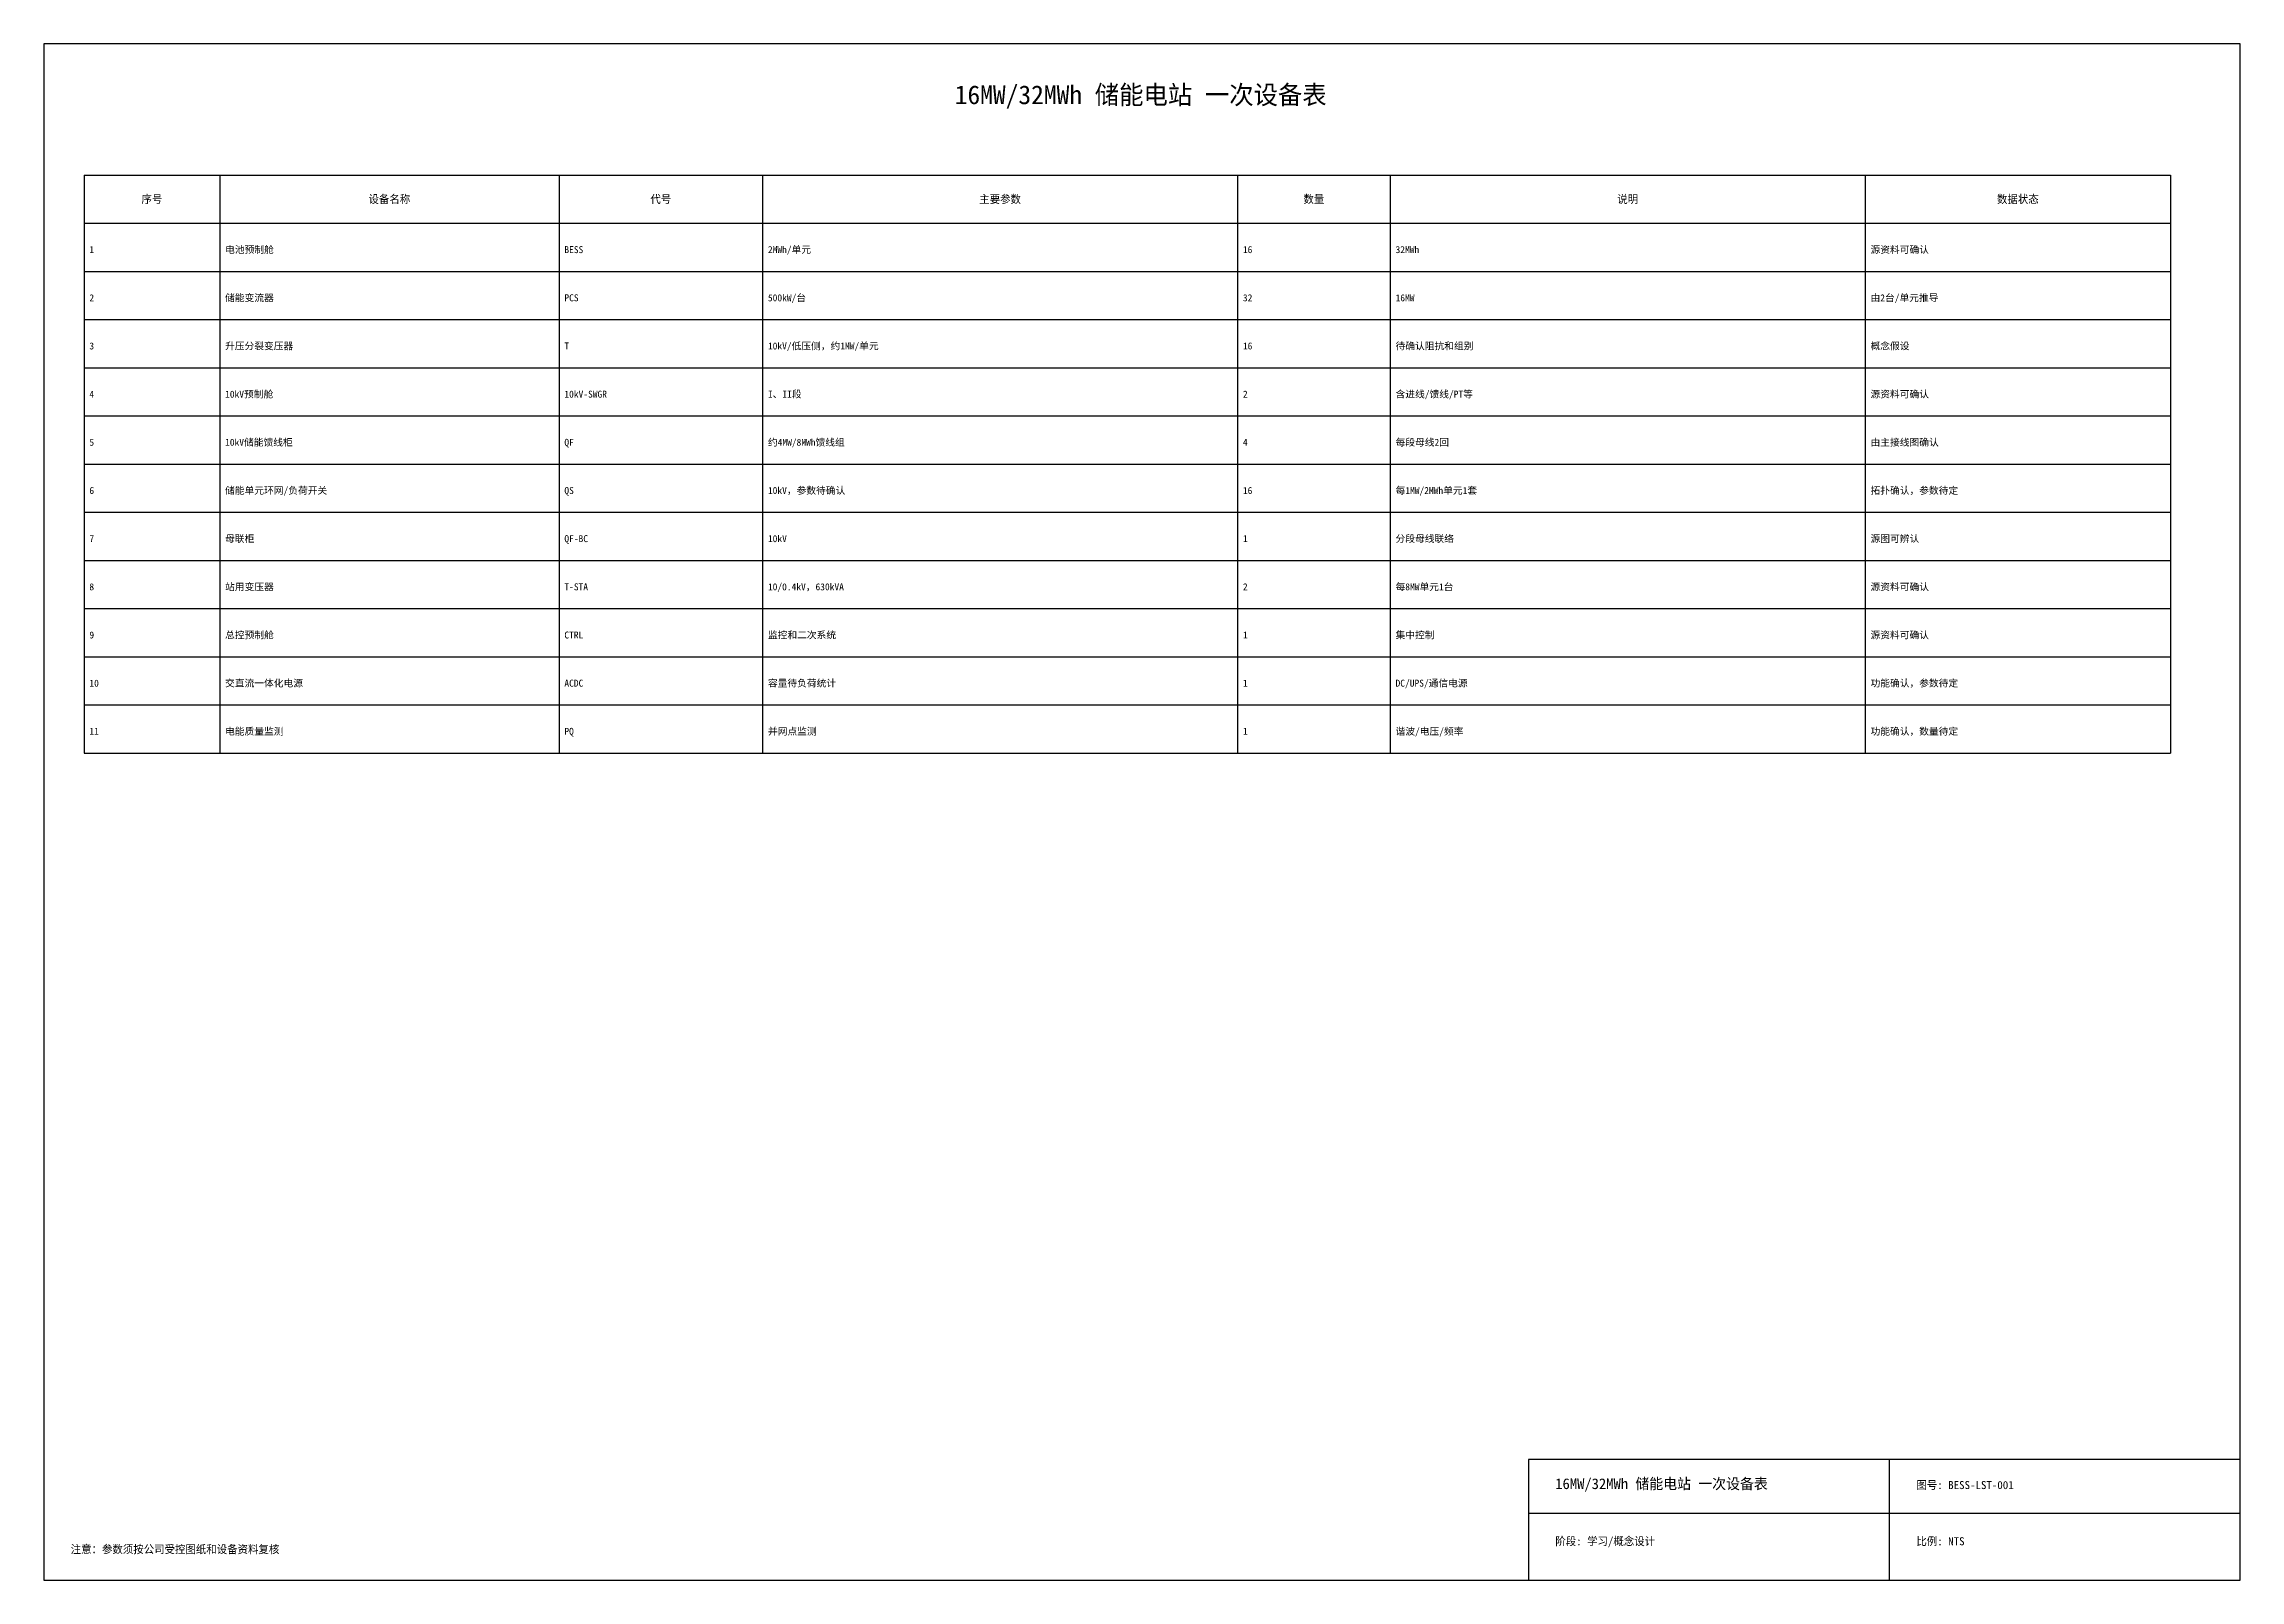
# Model space of a CAD drawing. Header units: metres. Extents: x 10 to 1731, y 10 to 1244.
# Drawn here: x 10 to 831, y 670 to 1244 of the extents above; entities that cross this region are included whole.
import ezdxf
from ezdxf.enums import TextEntityAlignment as Align

# ---------------------------------------------------------------- set-up
doc = ezdxf.new("R2010")
doc.units = ezdxf.units.M

msp = doc.modelspace()

# ---------------------------------------------------------------- linework, layer by layer
at = {"layer": 'FRAME'}
for p, q in [((700, 670), (700, 715)), ((565, 695), (831, 695))]:
    msp.add_line(p, q, dxfattribs=at)
for points in [[(10, 670), (831, 670), (831, 1244), (10, 1244)], [(565, 670), (831, 670), (831, 715), (565, 715)]]:
    msp.add_lwpolyline(points, close=True, dxfattribs=at)
at = {"layer": 'TABLE'}
for p, q in [((25, 1195), (805, 1195)), ((25, 1195), (25, 979)), ((75.73, 1195), (75.73, 979)), ((202.56, 1195), (202.56, 979)), ((278.66, 1195), (278.66, 979)), ((456.22, 1195), (456.22, 979)), ((513.29, 1195), (513.29, 979)), ((690.85, 1195), (690.85, 979)), ((805, 1195), (805, 979)), ((25, 1177), (805, 1177)), ((25, 1159), (805, 1159)), ((25, 1141), (805, 1141)), ((25, 1123), (805, 1123)), ((25, 1105), (805, 1105)), ((25, 1087), (805, 1087)), ((25, 1069), (805, 1069)), ((25, 1051), (805, 1051)), ((25, 1033), (805, 1033)), ((25, 1015), (805, 1015)), ((25, 997), (805, 997)), ((25, 979), (805, 979))]:
    msp.add_line(p, q, dxfattribs=at)

# ---------------------------------------------------------------- texts
at = {"layer": 'ANNOT'}
msp.add_text('注意：参数须按公司受控图纸和设备资料复核', height=3, dxfattribs=at).set_placement((20, 680))
at = {"layer": 'TEXT'}
for s, height, p in [('16MW/32MWh 储能电站 一次设备表', 7, (420, 1225)), ('序号', 3, (50.37, 1186)), ('设备名称', 3, (139.15, 1186)), ('代号', 3, (240.61, 1186)), ('主要参数', 3, (367.44, 1186)), ('数量', 3, (484.76, 1186)), ('说明', 3, (602.07, 1186)), ('数据状态', 3, (747.93, 1186))]:
    msp.add_text(s, height=height, dxfattribs=at).set_placement(p, align=Align.MIDDLE_CENTER)
for s, height, p in [('1', 2.6, (27, 1165.84)), ('电池预制舱', 2.6, (77.73, 1165.84)), ('BESS', 2.6, (204.56, 1165.84)), ('2MWh/单元', 2.6, (280.66, 1165.84)), ('16', 2.6, (458.22, 1165.84)), ('32MWh', 2.6, (515.29, 1165.84)), ('源资料可确认', 2.6, (692.85, 1165.84)), ('2', 2.6, (27, 1147.84)), ('储能变流器', 2.6, (77.73, 1147.84)), ('PCS', 2.6, (204.56, 1147.84)), ('500kW/台', 2.6, (280.66, 1147.84)), ('32', 2.6, (458.22, 1147.84)), ('16MW', 2.6, (515.29, 1147.84)), ('由2台/单元推导', 2.6, (692.85, 1147.84)), ('3', 2.6, (27, 1129.84)), ('升压分裂变压器', 2.6, (77.73, 1129.84)), ('T', 2.6, (204.56, 1129.84)), ('10kV/低压侧，约1MW/单元', 2.6, (280.66, 1129.84)), ('16', 2.6, (458.22, 1129.84)), ('待确认阻抗和组别', 2.6, (515.29, 1129.84)), ('概念假设', 2.6, (692.85, 1129.84)), ('4', 2.6, (27, 1111.84)), ('10kV预制舱', 2.6, (77.73, 1111.84)), ('10kV-SWGR', 2.6, (204.56, 1111.84)), ('I、II段', 2.6, (280.66, 1111.84)), ('2', 2.6, (458.22, 1111.84)), ('含进线/馈线/PT等', 2.6, (515.29, 1111.84)), ('源资料可确认', 2.6, (692.85, 1111.84)), ('5', 2.6, (27, 1093.84)), ('10kV储能馈线柜', 2.6, (77.73, 1093.84)), ('QF', 2.6, (204.56, 1093.84)), ('约4MW/8MWh馈线组', 2.6, (280.66, 1093.84)), ('4', 2.6, (458.22, 1093.84)), ('每段母线2回', 2.6, (515.29, 1093.84)), ('由主接线图确认', 2.6, (692.85, 1093.84)), ('6', 2.6, (27, 1075.84)), ('储能单元环网/负荷开关', 2.6, (77.73, 1075.84)), ('QS', 2.6, (204.56, 1075.84)), ('10kV，参数待确认', 2.6, (280.66, 1075.84)), ('16', 2.6, (458.22, 1075.84)), ('每1MW/2MWh单元1套', 2.6, (515.29, 1075.84)), ('拓扑确认，参数待定', 2.6, (692.85, 1075.84)), ('7', 2.6, (27, 1057.84)), ('母联柜', 2.6, (77.73, 1057.84)), ('QF-BC', 2.6, (204.56, 1057.84)), ('10kV', 2.6, (280.66, 1057.84)), ('1', 2.6, (458.22, 1057.84)), ('分段母线联络', 2.6, (515.29, 1057.84)), ('源图可辨认', 2.6, (692.85, 1057.84)), ('站用变压器', 2.6, (77.73, 1039.84)), ('每8MW单元1台', 2.6, (515.29, 1039.84)), ('源资料可确认', 2.6, (692.85, 1039.84)), ('8', 2.6, (27, 1039.84)), ('T-STA', 2.6, (204.56, 1039.84)), ('10/0.4kV，630kVA', 2.6, (280.66, 1039.84)), ('2', 2.6, (458.22, 1039.84)), ('9', 2.6, (27, 1021.84)), ('总控预制舱', 2.6, (77.73, 1021.84)), ('CTRL', 2.6, (204.56, 1021.84)), ('监控和二次系统', 2.6, (280.66, 1021.84)), ('1', 2.6, (458.22, 1021.84)), ('集中控制', 2.6, (515.29, 1021.84)), ('源资料可确认', 2.6, (692.85, 1021.84)), ('10', 2.6, (27, 1003.84)), ('交直流一体化电源', 2.6, (77.73, 1003.84)), ('ACDC', 2.6, (204.56, 1003.84)), ('容量待负荷统计', 2.6, (280.66, 1003.84)), ('1', 2.6, (458.22, 1003.84)), ('DC/UPS/通信电源', 2.6, (515.29, 1003.84)), ('功能确认，参数待定', 2.6, (692.85, 1003.84)), ('11', 2.6, (27, 985.84)), ('电能质量监测', 2.6, (77.73, 985.84)), ('PQ', 2.6, (204.56, 985.84)), ('并网点监测', 2.6, (280.66, 985.84)), ('1', 2.6, (458.22, 985.84)), ('谐波/电压/频率', 2.6, (515.29, 985.84)), ('功能确认，数量待定', 2.6, (692.85, 985.84)), ('16MW/32MWh 储能电站 一次设备表', 4, (575, 704)), ('图号: BESS-LST-001', 3, (710, 704)), ('阶段: 学习/概念设计', 3, (575, 683)), ('比例: NTS', 3, (710, 683))]:
    msp.add_text(s, height=height, dxfattribs=at).set_placement(p)

doc.saveas('drawing.dxf')
